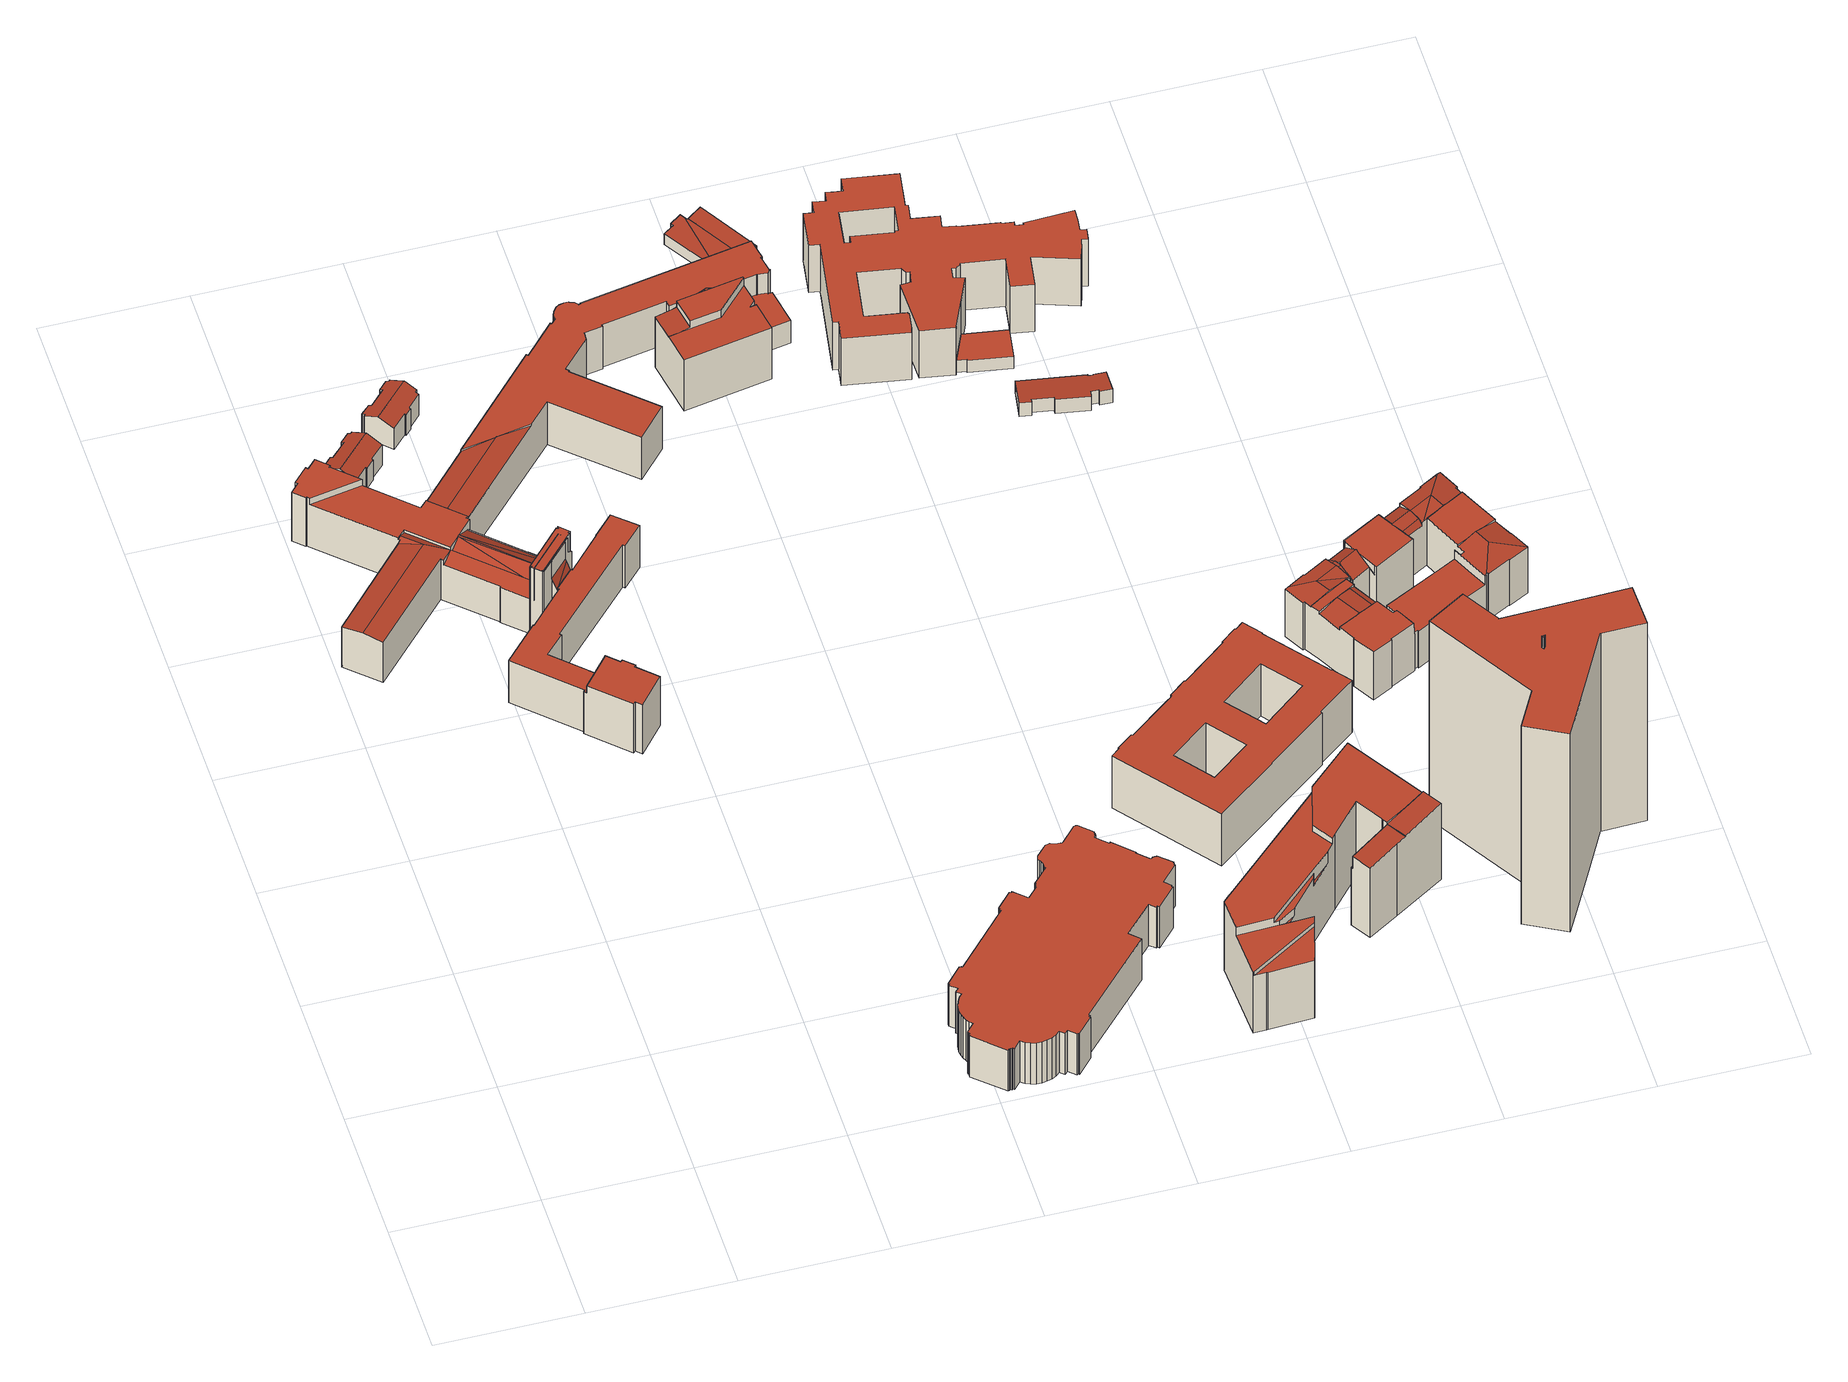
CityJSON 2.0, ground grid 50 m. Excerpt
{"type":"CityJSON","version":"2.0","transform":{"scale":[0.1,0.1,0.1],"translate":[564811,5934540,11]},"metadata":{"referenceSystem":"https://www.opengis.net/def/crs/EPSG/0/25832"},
"CityObjects":{
"building1":{"type":"Building","attributes":{"Gemeindeschluessel":"02000000","Geometrietyp2DReferenz":"3000","function":"31001_3070","roofType":"3100","measuredHeight":12.06,"storeysAboveGround":2},"geometry":[{"type":"MultiSurface","lod":"2","boundaries":[[[0,1,2,3,4,5,6,7,8,9,10,11]],[[12,13,14,15,16,17,3,2]],[[18,11,10,19]],[[19,10,9,20]],[[20,9,8,21]],[[21,8,7,22]],[[22,7,6,23]],[[23,6,5,24]],[[24,5,4,25]],[[26,1,0,27]],[[27,0,11,18]],[[28,17,16,29]],[[29,16,15,30]],[[30,15,14,31]],[[31,14,13,32]],[[32,13,12,33]],[[33,12,2,1,26]],[[25,4,3,17,28]],[[25,28,29,30,31,32,33,26,27,18,19,20,21,22,23,24]]],"semantics":{"surfaces":[{"type":"RoofSurface"},{"type":"WallSurface"},{"type":"GroundSurface"}],"values":[0,0,1,1,1,1,1,1,1,1,1,1,1,1,1,1,1,1,2]}}]},
"building2":{"type":"Building","attributes":{"Gemeindeschluessel":"02000000","Geometrietyp2DReferenz":"3000","function":"51009_1610","roofType":"1000","measuredHeight":29.21},"geometry":[{"type":"MultiSurface","lod":"2","boundaries":[[[34,35,36,37,38,39,40,41,42,43,44,45]],[[46,47,48,49,50,51,52,53,54,55,56,57]],[[46,45,44,47]],[[47,44,43,48]],[[48,43,42,49]],[[49,42,41,50]],[[50,41,40,51]],[[51,40,39,52]],[[52,39,38,53]],[[53,38,37,54]],[[54,37,36,55]],[[55,36,35,56]],[[56,35,34,57]],[[57,34,45,46]]],"semantics":{"surfaces":[{"type":"RoofSurface"},{"type":"GroundSurface"},{"type":"WallSurface"}],"values":[0,1,2,2,2,2,2,2,2,2,2,2,2,2]}}]},
"building3":{"type":"Building","attributes":{"Gemeindeschluessel":"02000000","Geometrietyp2DReferenz":"3000","function":"31001_3070","roofType":"3100","measuredHeight":12.09,"storeysAboveGround":2},"geometry":[{"type":"MultiSurface","lod":"2","boundaries":[[[58,59,60,61,62,63,64,65,66,67,68,69]],[[70,71,72,73,74,75,76,77,61,60]],[[78,69,68,79]],[[79,68,67,80]],[[80,67,66,81]],[[81,66,65,82]],[[82,65,64,83]],[[83,64,63,84]],[[84,63,62,85]],[[86,59,58,87]],[[87,58,69,78]],[[88,77,76,89]],[[89,76,75,90]],[[90,75,74,91]],[[91,74,73,92]],[[92,73,72,93]],[[93,72,71,94]],[[94,71,70,95]],[[95,70,60,59,86]],[[85,62,61,77,88]],[[85,88,89,90,91,92,93,94,95,86,87,78,79,80,81,82,83,84]]],"semantics":{"surfaces":[{"type":"RoofSurface"},{"type":"WallSurface"},{"type":"GroundSurface"}],"values":[0,0,1,1,1,1,1,1,1,1,1,1,1,1,1,1,1,1,1,1,2]}}]},
"building4":{"type":"Building","attributes":{"name":"Untersuchungshaftanstalt","Gemeindeschluessel":"02000000","Geometrietyp2DReferenz":"3000","function":"31001_3070","roofType":"1000","measuredHeight":30.97,"storeysAboveGround":6},"geometry":[{"type":"MultiSurface","lod":"2","boundaries":[[[96,97,98,99,100]],[[96,101,102,97]],[[103,104,105,106,107,108,109]],[[110,111,112]],[[113,114,111]],[[110,113,111]],[[113,115,114]],[[116,117,115]],[[113,116,115]],[[118,119,120,121,122,123]],[[124,125,126,127]],[[128,125,124]],[[129,130,131,132]],[[133,134,135,136,137]],[[138,139,140]],[[141,138,140]],[[142,143,144,145,146]],[[147,138,141]],[[147,139,138]],[[148,149,150,151,152]],[[153,154,155]],[[156,157,158]],[[159,160,161]],[[162,163,164,165]],[[166,167,168,169]],[[169,168,170,171]],[[172,173,174,175]],[[176,177,178,179]],[[180,181,182,183]],[[183,182,184,185]],[[101,112,111,186]],[[101,186,187,102]],[[108,188,109]],[[108,107,101]],[[112,101,107,106,110]],[[189,104,103,190]],[[191,121,120,192]],[[116,118,123,117]],[[165,193,194,162]],[[195,196,197,198]],[[199,200,201,202]],[[203,204,205,206]],[[207,208,209]],[[210,211,212]],[[132,213,214,129]],[[126,215,216,127]],[[217,218,219,220]],[[220,219,221,222]],[[124,223,224,128]],[[163,225,226,227]],[[227,226,228,229]],[[229,228,230,231]],[[231,230,232,233]],[[233,232,234,235]],[[236,237,238,239]],[[239,238,240,241]],[[241,240,242,243]],[[243,242,244,245]],[[245,244,246,247]],[[248,249,250,251]],[[251,250,252,253]],[[253,252,254,255]],[[255,254,256,257]],[[257,256,258,259]],[[259,258,260,261]],[[261,260,262,263]],[[264,265,266,267]],[[268,269,270,271]],[[272,273,274,275]],[[276,277,278,279]],[[279,278,280,281]],[[133,282,134]],[[141,146,145,147]],[[283,144,143,284]],[[135,142,146,136]],[[152,285,286,148]],[[151,287,285,152]],[[288,289,290,291]],[[291,290,292,293]],[[158,294,295,156]],[[154,296,297,155]],[[153,298,296,154]],[[161,299,300,159]],[[156,295,301,302,157]],[[303,304,305,306]],[[160,307,308,299,161]],[[299,308,301,295]],[[309,310,311,312]],[[187,186,111,115,313,314,315,316,317,318,319,320]],[[321,286,285,287,283,284,134,282,322]],[[213,132,131,119,118,116,113,110,106,105,323]],[[324,325,215,126,125,128,224,326,327]],[[328,329,223,124,127,216,330]],[[212,211,249,248,331,317,316,332]],[[275,274,333,334]],[[335,336,337,338]],[[339,340,306,305,307,160,159,300]],[[298,153,155,297,341,139,147,145,144,283,287,151,150,342]],[[343,321,322,344]],[[345,146,141,140,346,336,335]],[[289,288,281,280]],[[273,272,347,348]],[[247,246,204,203]],[[334,333,208,207,349,315,314,350]],[[351,352,353,354]],[[100,99,355,356,357]],[[298,342,339,300,299,295,294,341,297,296]],[[209,208,333,274,273,348,270,269,358,359,360,337,336,346,302,301,308,307,305,304,292,290,289,280,278,277,266,265,311,310,262,260,258,256,254,252,250,249,211,210]],[[197,196,361,194,193,362,205,204,246,244,242,240,238,237,326,224,223,329,201,200,363]],[[364,353,352,188,108,101,96]],[[364,96,100,357]],[[365,343,344,366,345,335,338,367,368,369,268,271,347,272,275,334,350,191,192,370,324,327,236,239,241,243,245,247,203,206,371,165,164,163,227,229,231,233,235,217,220,222,195,198,372,199,202,328,330,373,189,190,351,354,356,355,166,169,171,176,179,180,183,185,172,175,331,248,251,253,255,257,259,261,263,309,312,264,267,276,279,281,288,291,293,303,306,340]],[[374,174,173,184,182,181,178,177,170,168,167,375]],[[166,355,99,98,320,319,375,167]],[[331,175,174,374,318,317]],[[199,372,363,200]],[[371,206,205,362]],[[328,202,201,329]],[[236,327,326,237]],[[368,367,360,359]],[[302,346,140,139,341,294,158,157]],[[303,293,292,304]],[[356,354,353,364,357]],[[365,340,339,342,150,149]],[[343,365,149,148,286,321]],[[366,344,322,282,133,137]],[[134,284,143,142,135]],[[345,366,137,136,146]],[[367,338,337,360]],[[268,369,358,269]],[[369,368,359,358]],[[276,267,266,277]],[[264,312,311,265]],[[309,263,262,310]],[[347,271,270,348]],[[218,217,235,234]],[[225,163,162,194,361,376]],[[324,370,130,129,214,325]],[[377,373,330,216]],[[209,210,378]],[[195,222,221,376,361,196]],[[370,192,120,119,131,130]],[[372,198,197,363]],[[165,371,362,193]],[[115,111,114]],[[189,373,377,323,105,104]],[[191,350,314,313,122,121]],[[316,315,349,379,332]],[[351,190,103,109,188,352]],[[313,115,117,123,122]],[[187,320,98,97,102]],[[184,173,172,185]],[[178,181,180,179]],[[374,375,319,318]],[[170,177,176,171]],[[225,376,221,219,218,234,232,230,228,226]],[[377,216,215,325,214,213,323]],[[379,349,207,209,378]],[[379,378,210,212,332]]],"semantics":{"surfaces":[{"type":"RoofSurface"},{"type":"WallSurface"},{"type":"GroundSurface"}],"values":[0,0,0,0,0,0,0,0,0,0,0,0,0,0,0,0,0,0,0,0,0,0,0,0,1,1,1,1,1,1,1,1,1,1,1,1,1,1,1,1,1,1,1,1,1,1,1,1,1,1,1,1,1,1,1,1,1,1,1,1,1,1,1,1,1,1,1,1,1,1,1,1,1,1,1,1,1,1,1,1,1,1,1,1,1,1,1,1,0,0,1,1,1,1,1,1,1,1,1,1,1,1,1,1,1,1,0,0,0,0,0,2,0,1,1,1,1,1,1,1,1,1,1,1,1,1,1,1,1,1,1,1,1,1,1,1,1,1,1,1,1,1,1,1,1,1,1,1,1,1,1,1,1,1,1,0,0,0,0]}}]},
"building5":{"type":"Building","attributes":{"name":"LAEISZHALLE","Gemeindeschluessel":"02000000","Geometrietyp2DReferenz":"3000","function":"31001_3030","roofType":"1000","measuredHeight":18.98,"storeysAboveGround":2},"geometry":[{"type":"MultiSurface","lod":"2","boundaries":[[[380,381,382,383,384,385,386,387,388,389,390,391,392,393,394,395,396,397,398,399,400,401,402,403,404,405,406,407,408,409,410,411,412,413,414,415,416,417,418,419,420,421,422,423,424,425,426,427,428,429,430,431,432,433,434,435,436,437,438,439,440,441,442,443,444,445,446,447,448,449,450,451,452,453,454,455,456,457,458,459,460,461,462,463,464,465,466,467,468,469,470,471,472,473,474,475,476,477,478,479,480,481,482,483,484,485,486,487,488,489,490,491,492,493,494,495]],[[496,497,498,499,500,501,502,503,504,505,506,507,508,509,510,511,512,513,514,515,516,517,518,519,520,521,522,523,524,525,526,527,528,529,530,531,532,533,534,535,536,537,538,539,540,541,542,543,544,545,546,547,548,549,550,551,552,553,554,555,556,557,558,559,560,561,562,563,564,565,566,567,568,569,570,571,572,573,574,575,576,577,578,579,580,581,582,583,584,585,586,587,588,589,590,591,592,593,594,595,596,597,598,599,600,601,602,603,604,605,606,607,608,609,610,611]],[[611,610,381,380]],[[610,609,382,381]],[[609,608,383,382]],[[608,607,384,383]],[[607,606,385,384]],[[606,605,386,385]],[[605,604,387,386]],[[604,603,388,387]],[[603,602,389,388]],[[602,601,390,389]],[[601,600,391,390]],[[600,599,392,391]],[[599,598,393,392]],[[598,597,394,393]],[[597,596,395,394]],[[596,595,396,395]],[[595,594,397,396]],[[594,593,398,397]],[[593,592,399,398]],[[592,591,400,399]],[[591,590,401,400]],[[590,589,402,401]],[[589,588,403,402]],[[588,587,404,403]],[[587,586,405,404]],[[586,585,406,405]],[[585,584,407,406]],[[584,583,408,407]],[[583,582,409,408]],[[582,581,410,409]],[[581,580,411,410]],[[580,579,412,411]],[[579,578,413,412]],[[578,577,414,413]],[[577,576,415,414]],[[576,575,416,415]],[[575,574,417,416]],[[574,573,418,417]],[[573,572,419,418]],[[572,571,420,419]],[[571,570,421,420]],[[570,569,422,421]],[[569,568,423,422]],[[568,567,424,423]],[[567,566,425,424]],[[566,565,426,425]],[[565,564,427,426]],[[564,563,428,427]],[[563,562,429,428]],[[562,561,430,429]],[[561,560,431,430]],[[560,559,432,431]],[[559,558,433,432]],[[558,557,434,433]],[[557,556,435,434]],[[556,555,436,435]],[[555,554,437,436]],[[554,553,438,437]],[[553,552,439,438]],[[552,551,440,439]],[[551,550,441,440]],[[550,549,442,441]],[[549,548,443,442]],[[548,547,444,443]],[[547,546,445,444]],[[546,545,446,445]],[[545,544,447,446]],[[544,543,448,447]],[[543,542,449,448]],[[542,541,450,449]],[[541,540,451,450]],[[540,539,452,451]],[[539,538,453,452]],[[538,537,454,453]],[[537,536,455,454]],[[536,535,456,455]],[[535,534,457,456]],[[534,533,458,457]],[[533,532,459,458]],[[532,531,460,459]],[[531,530,461,460]],[[530,529,462,461]],[[529,528,463,462]],[[528,527,464,463]],[[527,526,465,464]],[[526,525,466,465]],[[525,524,467,466]],[[524,523,468,467]],[[523,522,469,468]],[[522,521,470,469]],[[521,520,471,470]],[[520,519,472,471]],[[519,518,473,472]],[[518,517,474,473]],[[517,516,475,474]],[[516,515,476,475]],[[515,514,477,476]],[[514,513,478,477]],[[513,512,479,478]],[[512,511,480,479]],[[511,510,481,480]],[[510,509,482,481]],[[509,508,483,482]],[[508,507,484,483]],[[507,506,485,484]],[[506,505,486,485]],[[505,504,487,486]],[[504,503,488,487]],[[503,502,489,488]],[[502,501,490,489]],[[501,500,491,490]],[[500,499,492,491]],[[499,498,493,492]],[[498,497,494,493]],[[497,496,495,494]],[[496,611,380,495]]],"semantics":{"surfaces":[{"type":"GroundSurface"},{"type":"RoofSurface"},{"type":"WallSurface"}],"values":[0,1,2,2,2,2,2,2,2,2,2,2,2,2,2,2,2,2,2,2,2,2,2,2,2,2,2,2,2,2,2,2,2,2,2,2,2,2,2,2,2,2,2,2,2,2,2,2,2,2,2,2,2,2,2,2,2,2,2,2,2,2,2,2,2,2,2,2,2,2,2,2,2,2,2,2,2,2,2,2,2,2,2,2,2,2,2,2,2,2,2,2,2,2,2,2,2,2,2,2,2,2,2,2,2,2,2,2,2,2,2,2,2,2,2,2,2,2]}}]},
"building6":{"type":"Building","attributes":{"Gemeindeschluessel":"02000000","Geometrietyp2DReferenz":"3000","function":"31001_3070","roofType":"1000","measuredHeight":6.49,"storeysAboveGround":1},"geometry":[{"type":"MultiSurface","lod":"2","boundaries":[[[612,613,614,615,616,617,618]],[[619,620,621,622]],[[623,624,625,626]],[[627,614,613,628]],[[629,621,620,630]],[[615,619,622,616]],[[631,632,633,634]],[[627,628,623,626,631,634,635,629,630]],[[618,617,635,634,633]],[[627,630,620,619,615,614]],[[629,635,617,616,622,621]],[[623,628,613,612,624]],[[632,631,626,625]],[[632,625,624,612,618,633]]],"semantics":{"surfaces":[{"type":"RoofSurface"},{"type":"WallSurface"},{"type":"GroundSurface"}],"values":[0,0,1,1,1,1,1,2,1,1,1,1,1,0]}}]},
"building7":{"type":"Building","attributes":{"Gemeindeschluessel":"02000000","Geometrietyp2DReferenz":"3000","function":"31001_2070","roofType":"1000","measuredHeight":35.33,"storeysAboveGround":9},"geometry":[{"type":"MultiSurface","lod":"2","boundaries":[[[636,637,638,639,640,641,642]],[[643,644,645,646,647]],[[648,649,650,651,652]],[[653,654,655,656,657]],[[658,659,660,661,662,663]],[[664,665,666]],[[667,668,669,670,671]],[[672,673,674,675]],[[675,674,676,677]],[[677,676,678,679]],[[659,680,681,660]],[[641,682,683,642]],[[684,640,639,685]],[[685,639,638,686]],[[686,638,637,687]],[[687,637,636,688]],[[665,646,645,666]],[[658,644,643,680,659]],[[689,690,691,692]],[[693,694,690,689]],[[667,652,651,668]],[[695,649,648,696]],[[656,697,657]],[[656,655,698]],[[699,663,662,700]],[[700,662,661,701]],[[702,671,670,703]],[[704,683,682,705,681,680,706]],[[707,704,706,708,673,672]],[[692,691,709,710,679,678]],[[698,655,654,711,710,709]],[[712,713,694,693,714,664,666,645,644,658,663,699]],[[695,696,702,703,715,716,712,699,700,701,717,684,685,686,687,688,707,672,675,677,679,710,711]],[[714,693,689,692,678,676,674,673,708,718]],[[719,720,721,697,656,698,709,691,690,694,713]],[[715,703,670,669,721,720]],[[668,651,650,653,657,697,721,669]],[[702,696,648,652,667,671]],[[695,711,654,653,650,649]],[[720,719,716,715]],[[719,713,712,716]],[[707,688,636,642,683,704]],[[684,717,705,682,641,640]],[[717,701,661,660,681,705]],[[706,680,643,647,718,708]],[[714,718,647,646,665,664]]],"semantics":{"surfaces":[{"type":"RoofSurface"},{"type":"WallSurface"},{"type":"GroundSurface"}],"values":[0,0,0,0,0,0,0,1,1,1,1,1,1,1,1,1,1,1,1,1,1,1,1,1,1,1,1,0,1,1,1,1,2,0,0,1,1,1,1,1,1,1,1,1,1,1]}}]},
"building8":{"type":"Building","attributes":{"Gemeindeschluessel":"02000000","Geometrietyp2DReferenz":"3000","function":"31001_3010","roofType":"1000","measuredHeight":24.18,"storeysAboveGround":3},"geometry":[{"type":"MultiSurface","lod":"2","boundaries":[[[722,723,724,725,726,727,728,729,730,731,732,733,734,735,736,737,738,739,740,741,742,743,744],[745,746,747,748],[749,750,751,752]],[[753,754,755,756,757,758,759,760,761,762,763,764,765,766,767,768,769,770,771,772,773,774,775],[776,777,778,779],[780,781,782,783]],[[775,774,723,722]],[[774,773,724,723]],[[773,772,725,724]],[[772,771,726,725]],[[771,770,727,726]],[[770,769,728,727]],[[769,768,729,728]],[[768,767,730,729]],[[767,766,731,730]],[[766,765,732,731]],[[765,764,733,732]],[[764,763,734,733]],[[763,762,735,734]],[[762,761,736,735]],[[761,760,737,736]],[[760,759,738,737]],[[759,758,739,738]],[[758,757,740,739]],[[757,756,741,740]],[[756,755,742,741]],[[755,754,743,742]],[[754,753,744,743]],[[753,775,722,744]],[[779,778,746,745]],[[778,777,747,746]],[[777,776,748,747]],[[776,779,745,748]],[[783,782,750,749]],[[782,781,751,750]],[[781,780,752,751]],[[780,783,749,752]]],"semantics":{"surfaces":[{"type":"GroundSurface"},{"type":"RoofSurface"},{"type":"WallSurface"}],"values":[0,1,2,2,2,2,2,2,2,2,2,2,2,2,2,2,2,2,2,2,2,2,2,2,2,2,2,2,2,2,2,2,2]}}]},
"building9":{"type":"Building","attributes":{"Gemeindeschluessel":"02000000","Geometrietyp2DReferenz":"3000","function":"31001_3020","roofType":"1000","measuredHeight":5.63,"storeysAboveGround":1},"geometry":[{"type":"MultiSurface","lod":"2","boundaries":[[[784,785,786,787]],[[787,786,788,789]],[[789,788,790,791]],[[791,790,792,793]],[[793,792,794,795]],[[785,784,795,794]],[[795,784,787,789,791,793]],[[785,794,792,790,788,786]]],"semantics":{"surfaces":[{"type":"WallSurface"},{"type":"GroundSurface"},{"type":"RoofSurface"}],"values":[0,0,0,0,0,0,1,2]}}]},
"building10":{"type":"Building","attributes":{"name":"Fakultät für Mathematik, Informatik und Naturwissenschaften","Gemeindeschluessel":"02000000","Geometrietyp2DReferenz":"3000","function":"31001_3020","roofType":"1000","measuredHeight":21.93,"storeysAboveGround":4},"geometry":[{"type":"MultiSurface","lod":"2","boundaries":[[[796,797,798,799,800,801,802,803,804,805,806,807,808,809,810,811,812,813,814,815,816,817,818,819,820,821,822,823,824,825,826,827,828,829,830,831,832,833,834,835,836,837,838,839,840,841,842,843,844,845,846,847,848,849,850,851,852,853,854,855,856],[857,858,859,860,861,862,863,864]],[[865,866,867,868,869,870,871,872,873,874,875,876,877,878,879,880,881,882,883,884,885,886,887,888,889,890,891,892,893,894,895,896,897,898,899,900,901,902,903,904,905,906,907,908,909,910,911,912,913,914,915,916,917,918,919,920,921,922,923,924,925],[926,927,928,929,930,931,932,933]],[[925,924,797,796]],[[924,923,798,797]],[[923,922,799,798]],[[922,921,800,799]],[[921,920,801,800]],[[920,919,802,801]],[[919,918,803,802]],[[918,917,804,803]],[[917,916,805,804]],[[916,915,806,805]],[[915,914,807,806]],[[914,913,808,807]],[[913,912,809,808]],[[912,911,810,809]],[[911,910,811,810]],[[910,909,812,811]],[[909,908,813,812]],[[908,907,814,813]],[[907,906,815,814]],[[906,905,816,815]],[[905,904,817,816]],[[904,903,818,817]],[[903,902,819,818]],[[902,901,820,819]],[[901,900,821,820]],[[900,899,822,821]],[[899,898,823,822]],[[898,897,824,823]],[[897,896,825,824]],[[896,895,826,825]],[[895,894,827,826]],[[894,893,828,827]],[[893,892,829,828]],[[892,891,830,829]],[[891,890,831,830]],[[890,889,832,831]],[[889,888,833,832]],[[888,887,834,833]],[[887,886,835,834]],[[886,885,836,835]],[[885,884,837,836]],[[884,883,838,837]],[[883,882,839,838]],[[882,881,840,839]],[[881,880,841,840]],[[880,879,842,841]],[[879,878,843,842]],[[878,877,844,843]],[[877,876,845,844]],[[876,875,846,845]],[[875,874,847,846]],[[874,873,848,847]],[[873,872,849,848]],[[872,871,850,849]],[[871,870,851,850]],[[870,869,852,851]],[[869,868,853,852]],[[868,867,854,853]],[[867,866,855,854]],[[866,865,856,855]],[[865,925,796,856]],[[933,932,858,857]],[[932,931,859,858]],[[931,930,860,859]],[[930,929,861,860]],[[929,928,862,861]],[[928,927,863,862]],[[927,926,864,863]],[[926,933,857,864]]],"semantics":{"surfaces":[{"type":"GroundSurface"},{"type":"RoofSurface"},{"type":"WallSurface"}],"values":[0,1,2,2,2,2,2,2,2,2,2,2,2,2,2,2,2,2,2,2,2,2,2,2,2,2,2,2,2,2,2,2,2,2,2,2,2,2,2,2,2,2,2,2,2,2,2,2,2,2,2,2,2,2,2,2,2,2,2,2,2,2,2,2,2,2,2,2,2,2,2]}}]},
"building11":{"type":"Building","attributes":{"Gemeindeschluessel":"02000000","Geometrietyp2DReferenz":"3000","function":"31001_3060","roofType":"1000","measuredHeight":6.31,"storeysAboveGround":2},"geometry":[{"type":"MultiSurface","lod":"2","boundaries":[[[934,935,936,937]],[[937,936,938,939]],[[939,938,940,941]],[[941,940,942,943]],[[943,942,944,945]],[[946,947,948,949]],[[949,948,950,951]],[[952,953,954,955]],[[956,957,958,959]],[[960,961,962,963]],[[954,953,962,961,950,948,947,964,944,942,940,938,936,935,958,957]],[[965,946,949,951,960,963,952,955,956,959,934,937,939,941,943,945]],[[956,955,954,957]],[[952,963,962,953]],[[960,951,950,961]],[[946,965,964,947]],[[965,945,944,964]],[[934,959,958,935]]],"semantics":{"surfaces":[{"type":"WallSurface"},{"type":"RoofSurface"},{"type":"GroundSurface"}],"values":[0,0,0,0,0,0,0,0,0,0,1,2,0,0,0,0,0,0]}}]},
"building12":{"type":"Building","attributes":{"Gemeindeschluessel":"02000000","Geometrietyp2DReferenz":"3000","function":"31001_2010","roofType":"1000","measuredHeight":97.2,"storeysAboveGround":26},"geometry":[{"type":"MultiSurface","lod":"2","boundaries":[[[966,967,968]],[[969,970,971,972]],[[973,974,975,976]],[[977,968,967,978]],[[978,967,966,979]],[[979,966,968,977]],[[980,981,982,983]],[[984,985,986,987,988,989,970,969]],[[973,990,991,992,993,994,995,996,997,974]],[[998,999,1000,1001,981,980,1002,1003,1004,1005]],[[993,992,991,990,973,976,1006,986,985,984,969,972,1007,1005,1004,1003,1002,980,983]],[[989,988,987,1008,975,974,997,996,995,994,982,981,1001,1000,999,998,1009,971,970],[978,979,977]],[[993,983,982,994]],[[975,1008,987,986,1006,976]],[[1009,998,1005,1007,972,971]]],"semantics":{"surfaces":[{"type":"RoofSurface"},{"type":"WallSurface"},{"type":"GroundSurface"}],"values":[0,1,1,1,1,1,1,1,1,1,2,0,1,1,1]}}]},
"building13":{"type":"Building","attributes":{"Gemeindeschluessel":"02000000","Geometrietyp2DReferenz":"3000","function":"31001_3010","roofType":"1000","measuredHeight":22.95,"storeysAboveGround":5},"geometry":[{"type":"MultiSurface","lod":"2","boundaries":[[[1010,1011,1012,1013,1014,1015,1016,1017]],[[1015,1018,1019,1020,1021,1022,1016]],[[1023,1024,1025,1026,1027,1028,1029,1030,1031,1032,1013,1033]],[[1034,1035,1036,1037,1024,1038]],[[1039,1040,1018,1015]],[[1014,1031,1039,1015]],[[1041,1042,1043,1044,1045,1046,1047,1048,1049,1050,1051,1052,1053,1035,1054]],[[1036,1052,1055,1056,1026,1037]],[[1057,1058,1059,1060]],[[1061,1062,1063,1064,1065,1066,1067,1068,1069]],[[1070,1071,1072,1073,1062,1058,1057]],[[1074,1075,1076,1072,1071]],[[1055,1077,1078,1056]],[[1079,1080,1081]],[[1082,1083,1084,1085,1086,1087,1088]],[[1089,1090,1091,1092,1093,1084,1083]],[[1094,1095,1096,1091,1090]],[[1097,1098,1099,1100,1101,1102,1103]],[[1092,1104,1096,1105,1106,1099,1098]],[[1107,1108,1109,1110,1099,1106]],[[1110,1111,1112,1113,1114,1115,1100,1099]],[[1116,1117,1118,1119,1120,1121,1122,1123,1124,1125,1126,1127]],[[1128,1129,1130,1131,1132,1133,1120,1119]],[[1120,1133,1134,1135,1136,1137,1121]],[[1138,1139,1140]],[[1141,1011,1010,1142]],[[1142,1010,1017,1143]],[[1144,1022,1021,1145]],[[1012,1033,1013]],[[1031,1030,1039]],[[1024,1023,1038]],[[1034,1054,1035]],[[1081,1047,1046,1079]],[[1146,1045,1044,1147]],[[1147,1044,1043,1148]],[[1148,1043,1042,1149]],[[1149,1042,1041,1150]],[[1151,1068,1067,1152]],[[1076,1075,1153]],[[1139,1153,1075,1074,1140]],[[1138,1154,1153,1139]],[[1155,1156,1157,1158]],[[1158,1157,1159,1088,1160]],[[1088,1159,1082]],[[1065,1161,1066]],[[1162,1163,1156,1155]],[[1164,1165,1166,1167]],[[1167,1166,1168,1169]],[[1169,1168,1170,1171]],[[1172,1173,1174,1175]],[[1175,1174,1176,1177]],[[1160,1088,1087,1178]],[[1178,1087,1086,1179]],[[1180,1102,1101,1181]],[[1095,1105,1096]],[[1108,1182,1109]],[[1111,1183,1112]],[[1136,1184,1137]],[[1122,1185,1123]],[[1186,1115,1114,1187]],[[1187,1114,1113,1188]],[[1189,1126,1125,1190]],[[1190,1125,1124,1191]],[[1192,1118,1117,1193]],[[1194,1116,1127,1195]],[[1196,1132,1131,1197]],[[1197,1131,1130,1198]],[[1198,1130,1129,1199]],[[1199,1129,1128,1200]],[[1201,1135,1134,1202]],[[1203,1204,1205,1206]],[[1207,1208,1209,1150,1041,1054,1034,1038,1023,1033,1012,1011,1141]],[[1210,1211,1212,1213,1107,1106,1105,1095,1094,1214]],[[1164,1215,1216,1217,1193,1117,1116,1194,1218,1219,1165]],[[1220,1221,1222,1191,1124,1123,1185,1223,1182,1108,1107,1213]],[[1019,1018,1040,1039,1030,1140,1074,1071,1070,1057,1060,1020]],[[1197,1198,1199,1200,1224,1192,1193,1217,1216,1215,1164,1167,1169,1171,1225,1226,1146,1147,1148,1149,1150,1209,1208,1207,1141,1142,1143,1227,1144,1145,1228,1229,1151,1152,1230,1162,1155,1158,1160,1178,1179,1231,1180,1181,1232,1186,1187,1188,1233,1234,1235,1201,1202,1236,1196],[1222,1221,1220,1213,1212,1211,1210,1237,1203,1206,1238,1239,1240,1241,1242,1243,1244,1245,1246,1172,1175,1177,1247,1248,1249,1250,1189,1190,1191]],[[1251,1076,1153,1154,1252,1253,1254,1255,1064,1063]],[[1176,1174,1173,1256,1257,1258,1170,1168,1166,1165,1219,1218,1194,1195,1259,1260,1261]],[[1021,1020,1060,1059,1069,1068,1151,1229,1228,1145]],[[1242,1241,1240,1239,1252,1154,1138,1140,1030,1029]],[[1028,1078,1077,1050,1049,1245,1244,1243,1242,1029]],[[1049,1048,1256,1173,1172,1246,1245]],[[1146,1226,1225,1171,1170,1258,1080,1079,1046,1045]],[[1073,1072,1076,1251,1063,1062]],[[1261,1260,1259,1195,1127,1126,1189,1250,1249,1248,1247]],[[1084,1093,1092,1098,1097,1103,1085]],[[1112,1183,1262,1184,1136,1135,1201,1235,1234,1233,1188,1113]],[[1238,1206,1205,1263,1253,1252,1239]],[[1133,1132,1196,1236,1202,1134]],[[1192,1224,1200,1128,1119,1118]],[[1121,1137,1264,1122]],[[1265,1111,1110,1109]],[[1101,1100,1115,1186,1232,1181]],[[1091,1096,1104,1092]],[[1083,1089,1083,1082]],[[1086,1085,1103,1102,1180,1231,1179]],[[1177,1176,1261,1247]],[[1263,1266,1255,1254,1253]],[[1267,1204,1203,1237,1210,1214]],[[1268,1214,1094,1090,1089]],[[1255,1269,1065,1064]],[[1067,1066,1161,1163,1162,1230,1152]],[[1062,1061,1069,1059,1058]],[[1047,1081,1080,1258,1257,1256,1048]],[[1051,1050,1077,1055,1052]],[[1053,1052,1036,1035]],[[1037,1026,1025,1024]],[[1056,1078,1028,1027,1026]],[[1032,1031,1014,1013]],[[1017,1016,1022,1144,1227,1143]],[[1223,1185,1122,1264,1137,1184,1262,1183,1111,1265,1109,1182]],[[1163,1161,1065,1269,1255,1266,1263,1205,1204,1267,1214,1268,1089,1083,1082,1159,1157,1156]]],"semantics":{"surfaces":[{"type":"RoofSurface"},{"type":"WallSurface"},{"type":"GroundSurface"}],"values":[0,0,0,0,0,0,0,0,0,0,0,0,0,0,0,0,0,0,0,0,0,0,0,0,0,1,1,1,1,1,1,1,1,1,1,1,1,1,1,1,1,1,1,1,1,1,1,1,1,1,1,1,1,1,1,1,1,1,1,1,1,1,1,1,1,1,1,1,1,1,1,1,1,1,1,1,2,0,0,1,1,1,1,1,1,1,1,1,1,1,1,1,1,1,1,1,1,1,1,1,1,1,1,1,1,1,1,1,1,1,1,0,0]}}]}
},
"vertices":[
[171,3042,170],[165,3037,170],[203,3000,193],[324,3125,193],[287,3161,170],[282,3156,170],[275,3163,165],[245,3133,165],[252,3126,170],[200,3073,170],[193,3079,166],[164,3049,166],[244,2960,167],[289,3007,167],[293,3004,165],[320,3033,165],[317,3036,167],[365,3085,167],[164,3049,72],[193,3079,72],[200,3073,72],[252,3126,72],[245,3133,72],[275,3163,72],[282,3156,72],[287,3161,72],[165,3037,72],[171,3042,72],[365,3085,72],[317,3036,72],[320,3033,72],[293,3004,72],[289,3007,72],[244,2960,72],
[646,2244,377],[646,2252,377],[652,2247,377],[774,2379,377],[769,2383,377],[778,2384,377],[745,2416,377],[745,2404,377],[739,2410,377],[617,2278,377],[622,2274,377],[614,2273,377],[614,2273,85],[622,2274,85],[617,2278,85],[739,2410,85],[745,2404,85],[745,2416,85],[778,2384,85],[769,2383,85],[774,2379,85],[652,2247,85],[646,2252,85],[646,2244,85],
[348,3222,170],[343,3216,170],[379,3181,192],[500,3305,192],[463,3341,170],[459,3337,170],[451,3344,165],[422,3314,165],[430,3306,170],[378,3252,170],[370,3260,165],[340,3230,165],[420,3141,167],[469,3191,167],[472,3188,165],[493,3209,165],[489,3212,167],[534,3259,167],[525,3267,173],[532,3274,173],[340,3230,71],[370,3260,71],[378,3252,71],[430,3306,71],[422,3314,71],[451,3344,71],[459,3337,71],[463,3341,71],[343,3216,71],[348,3222,71],[532,3274,71],[525,3267,71],[534,3259,71],[489,3212,71],[493,3209,71],[472,3188,71],[469,3191,71],[420,3141,71],
[348,2557,264],[288,2613,264],[279,2604,259],[284,2600,259],[276,2592,254],[426,2520,253],[306,2632,253],[540,2347,231],[538,2345,230],[625,2263,230],[660,2300,255],[426,2520,255],[424,2518,253],[393,2484,231],[660,2300,234],[462,2559,265],[426,2520,234],[699,2342,267],[465,2562,267],[467,2565,265],[738,2384,234],[504,2605,234],[738,2384,238],[758,2404,206],[670,2486,206],[665,2480,215],[517,2619,216],[504,2605,238],[700,2263,255],[752,2342,291],[749,2344,299],[686,2277,299],[764,2330,255],[763,2360,309],[782,2381,287],[758,2404,287],[738,2384,309],[1321,3160,301],[1355,3167,304],[1395,3174,309],[1378,3268,309],[1304,3255,301],[1487,3314,318],[1597,3360,240],[1369,3319,240],[1378,3268,240],[1395,3174,339],[1501,3193,339],[1607,3305,339],[1606,3309,339],[1378,3268,339],[1606,3309,240],[1623,3215,281],[1622,3216,281],[1623,3216,281],[1620,3231,281],[1602,3211,281],[1607,3305,67],[1611,3310,67],[1606,3309,67],[1669,3372,67],[1671,3373,67],[1665,3372,67],[1719,3368,137],[1716,3380,137],[1706,3369,137],[724,1878,67],[759,1919,67],[736,1940,67],[699,1901,67],[44,2826,67],[44,2826,293],[41,2823,293],[41,2823,67],[4,2858,293],[4,2858,67],[152,2935,67],[152,2935,293],[147,2930,293],[147,2930,67],[33,2889,67],[33,2889,293],[26,2896,293],[26,2896,67],[75,2948,67],[75,2948,293],[82,2941,293],[82,2941,67],[112,2973,293],[112,2973,67],[426,2520,265],[306,2632,265],[393,2484,253],[538,2345,67],[540,2347,67],[665,2480,67],[670,2486,67],[699,1901,262],[724,1878,262],[659,1819,67],[659,1819,262],[665,1825,262],[665,1825,67],[585,2134,67],[585,2134,262],[587,2132,262],[587,2132,67],[654,2075,67],[654,2075,262],[660,2070,262],[660,2070,67],[816,2956,257],[816,2956,264],[699,2935,264],[692,2933,264],[572,2912,264],[572,2912,257],[738,2384,377],[763,2360,377],[749,2344,377],[686,2277,377],[814,1684,67],[814,1684,294],[794,1703,294],[794,1703,67],[788,1696,294],[788,1696,67],[700,2263,262],[764,2330,262],[759,1919,294],[798,1881,294],[798,1881,67],[805,1887,294],[805,1887,67],[839,1855,294],[839,1855,67],[834,1849,294],[834,1849,67],[900,1786,294],[900,1786,67],[880,2446,67],[880,2446,262],[879,2447,262],[879,2447,67],[947,2519,262],[947,2519,67],[1023,2450,262],[1023,2450,67],[955,2378,262],[955,2378,67],[948,2384,262],[948,2384,67],[881,3245,67],[881,3245,264],[886,3240,264],[886,3240,67],[990,3352,264],[990,3352,67],[994,3349,264],[994,3349,67],[1009,3365,264],[1009,3365,67],[1008,3382,264],[1008,3382,67],[1014,3397,264],[1014,3397,67],[1024,3411,264],[1024,3411,67],[1070,3423,67],[1070,3423,264],[1086,3416,264],[1086,3416,67],[983,3151,67],[983,3151,264],[991,3143,264],[991,3143,67],[1230,2914,67],[1230,2914,264],[1131,2807,264],[1131,2807,67],[1098,3404,67],[1098,3404,264],[1105,3406,264],[1105,3406,67],[1104,3408,264],[1104,3408,67],[1321,3160,304],[1607,3305,304],[1501,3193,304],[1602,3211,304],[1623,3215,304],[1620,3231,304],[1692,3515,67],[1692,3515,264],[1706,3440,264],[1706,3440,67],[1701,3439,264],[1701,3439,67],[1665,3372,171],[1669,3372,171],[1611,3310,171],[1606,3309,171],[1607,3305,171],[1706,3369,171],[1719,3368,171],[1669,3372,264],[1671,3373,264],[1712,3380,67],[1712,3380,264],[1716,3381,264],[1716,3381,67],[1716,3380,264],[1706,3369,264],[1038,3420,67],[1038,3420,264],[1054,3424,264],[1054,3424,67],[517,2619,265],[508,2627,265],[515,2633,265],[407,2734,265],[383,2708,265],[232,2850,265],[52,2818,265],[279,2604,265],[1642,3105,304],[1341,3051,304],[625,2263,377],[748,2345,67],[748,2345,377],[768,2326,262],[768,2326,67],[705,2259,67],[705,2259,262],[686,2277,67],[383,2708,67],[407,2734,257],[888,3032,264],[888,3032,67],[1365,3340,67],[1365,3340,264],[1142,3300,264],[1142,3300,67],[1742,3237,171],[1742,3237,67],[1597,3360,171],[1623,3216,171],[1642,3105,67],[1341,3051,67],[1378,3268,67],[1369,3319,264],[988,3139,67],[988,3139,264],[515,2633,258],[508,2627,67],[386,2491,67],[386,2491,255],[115,2200,255],[115,2200,67],[284,2600,67],[8,2300,67],[8,2300,254],[1078,3254,264],[1080,3282,264],[1144,3294,264],[667,1811,262],[594,2001,262],[470,2011,262],[63,2248,264],[1622,3216,67],[1304,3255,67],[1144,3294,67],[1080,3282,67],[1078,3254,67],[782,2381,67],[594,2001,67],[470,2011,67],[651,2240,67],[232,2850,293],[52,2818,293],[667,1811,294],[651,2240,377],[695,2934,265],[463,2682,265],
[2033,798,54],[2073,760,54],[2076,764,54],[2142,700,54],[2140,697,54],[2179,660,54],[2186,667,54],[2188,665,54],[2193,668,54],[2198,665,54],[2200,667,54],[2243,628,54],[2241,626,54],[2243,622,54],[2242,617,54],[2245,614,54],[2190,555,54],[2211,535,54],[2208,531,54],[2213,526,54],[2148,456,54],[2142,462,54],[2139,458,54],[2118,477,54],[2022,375,54],[2057,342,54],[1809,77,54],[1812,73,54],[1808,69,54],[1812,65,54],[1759,8,54],[1755,11,54],[1751,8,54],[1726,31,54],[1716,20,54],[1700,34,54],[1686,23,54],[1671,14,54],[1654,9,54],[1636,6,54],[1618,7,54],[1601,12,54],[1585,19,54],[1570,29,54],[1546,2,54],[1541,7,54],[1538,3,54],[1533,7,54],[1530,3,54],[1528,6,54],[1524,2,54],[1424,93,54],[1427,96,54],[1424,99,54],[1427,103,54],[1423,106,54],[1426,109,54],[1423,112,54],[1449,141,54],[1440,151,54],[1433,163,54],[1427,176,54],[1424,189,54],[1422,203,54],[1423,217,54],[1425,230,54],[1430,243,54],[1438,259,54],[1449,272,54],[1434,286,54],[1445,297,54],[1421,319,54],[1425,324,54],[1422,327,54],[1473,384,54],[1477,381,54],[1480,384,54],[1484,381,54],[1666,579,54],[1662,583,54],[1666,587,54],[1662,591,54],[1712,646,54],[1717,642,54],[1721,647,54],[1765,607,54],[1799,644,54],[1797,646,54],[1799,649,54],[1800,654,54],[1802,659,54],[1800,661,54],[1850,715,54],[1848,717,54],[1849,724,54],[1849,731,54],[1848,738,54],[1845,745,54],[1842,751,54],[1837,757,54],[1841,771,54],[1875,808,54],[1892,812,54],[1908,805,54],[1925,805,54],[1929,801,54],[1984,861,54],[1986,859,54],[1990,862,54],[1994,859,54],[1996,861,54],[2039,821,54],[2037,818,54],[2040,814,54],[2037,810,54],[2041,807,54],[2041,807,244],[2037,810,244],[2040,814,244],[2037,818,244],[2039,821,244],[1996,861,244],[1994,859,244],[1990,862,244],[1986,859,244],[1984,861,244],[1929,801,244],[1925,805,244],[1908,805,244],[1892,812,244],[1875,808,244],[1841,771,244],[1837,757,244],[1842,751,244],[1845,745,244],[1848,738,244],[1849,731,244],[1849,724,244],[1848,717,244],[1850,715,244],[1800,661,244],[1802,659,244],[1800,654,244],[1799,649,244],[1797,646,244],[1799,644,244],[1765,607,244],[1721,647,244],[1717,642,244],[1712,646,244],[1662,591,244],[1666,587,244],[1662,583,244],[1666,579,244],[1484,381,244],[1480,384,244],[1477,381,244],[1473,384,244],[1422,327,244],[1425,324,244],[1421,319,244],[1445,297,244],[1434,286,244],[1449,272,244],[1438,259,244],[1430,243,244],[1425,230,244],[1423,217,244],[1422,203,244],[1424,189,244],[1427,176,244],[1433,163,244],[1440,151,244],[1449,141,244],[1423,112,244],[1426,109,244],[1423,106,244],[1427,103,244],[1424,99,244],[1427,96,244],[1424,93,244],[1524,2,244],[1528,6,244],[1530,3,244],[1533,7,244],[1538,3,244],[1541,7,244],[1546,2,244],[1570,29,244],[1585,19,244],[1601,12,244],[1618,7,244],[1636,6,244],[1654,9,244],[1671,14,244],[1686,23,244],[1700,34,244],[1716,20,244],[1726,31,244],[1751,8,244],[1755,11,244],[1759,8,244],[1812,65,244],[1808,69,244],[1812,73,244],[1809,77,244],[2057,342,244],[2022,375,244],[2118,477,244],[2139,458,244],[2142,462,244],[2148,456,244],[2213,526,244],[2208,531,244],[2211,535,244],[2190,555,244],[2245,614,244],[2242,617,244],[2243,622,244],[2241,626,244],[2243,628,244],[2200,667,244],[2198,665,244],[2193,668,244],[2188,665,244],[2186,667,244],[2179,660,244],[2140,697,244],[2142,700,244],[2076,764,244],[2073,760,244],[2033,798,244],
[1592,3551,126],[1593,3550,126],[1682,3566,134],[1685,3568,135],[1561,3773,135],[1558,3771,134],[1551,3783,134],[1685,3568,136],[1733,3598,141],[1609,3805,141],[1561,3773,136],[1472,3741,76],[1472,3741,126],[1509,3764,130],[1509,3764,76],[1682,3566,76],[1593,3550,76],[1609,3805,76],[1733,3598,76],[1503,3773,76],[1503,3773,130],[1541,3798,134],[1541,3798,76],[1558,3771,76],
[2379,40,308],[2383,40,308],[2537,47,308],[2539,53,308],[2541,58,308],[2576,187,308],[2338,38,308],[2469,210,342],[2530,248,342],[2622,354,342],[2628,374,342],[2452,209,342],[2799,328,363],[2904,393,375],[2939,415,378],[2898,479,378],[2759,391,363],[2939,415,380],[3081,504,395],[3041,568,395],[2972,525,388],[2898,479,380],[2530,248,308],[2469,210,308],[2583,215,308],[2585,222,308],[2571,222,308],[2508,223,308],[2692,435,308],[2628,374,308],[2622,354,308],[2759,391,308],[2898,479,308],[2887,497,308],[2855,472,308],[2756,396,308],[2321,321,42],[2321,321,361],[2343,342,361],[2343,342,42],[2358,356,361],[2358,356,42],[2540,528,361],[2540,528,42],[2469,210,324],[2583,215,324],[2576,187,324],[2338,38,324],[2541,58,42],[2539,53,42],[2537,47,42],[2383,40,42],[2379,40,42],[2670,531,361],[2670,531,388],[2714,691,388],[2714,691,361],[2715,461,361],[2715,461,388],[2904,393,42],[2799,328,42],[2898,479,388],[3041,568,388],[2508,223,42],[2571,222,42],[2585,222,42],[2756,396,42],[2855,472,42],[2334,38,324],[2582,211,324],[2326,203,324],[2334,38,42],[2326,203,361],[2871,839,388],[2871,839,42],[3081,504,42],[2725,473,42],[2725,473,388],[2692,435,361],[2888,497,42],[2828,592,42],[2582,211,42],[2452,209,361],[2828,592,388],[2888,497,388],[2887,497,388],
[2422,1285,34],[2479,1331,34],[2482,1328,34],[2642,1455,34],[2639,1458,34],[2693,1501,34],[2695,1498,34],[2723,1520,34],[2771,1461,34],[2768,1459,34],[2936,1247,34],[2938,1249,34],[2986,1189,34],[2855,1086,34],[2858,1082,34],[2437,756,34],[2174,1088,34],[2204,1111,34],[2202,1114,34],[2257,1157,34],[2260,1153,34],[2397,1259,34],[2425,1281,34],[2676,1085,34],[2831,1209,34],[2730,1335,34],[2575,1211,34],[2458,911,34],[2593,1016,34],[2495,1142,34],[2360,1036,34],[2425,1281,276],[2397,1259,276],[2260,1153,276],[2257,1157,276],[2202,1114,276],[2204,1111,276],[2174,1088,276],[2437,756,276],[2858,1082,276],[2855,1086,276],[2986,1189,276],[2938,1249,276],[2936,1247,276],[2768,1459,276],[2771,1461,276],[2723,1520,276],[2695,1498,276],[2693,1501,276],[2639,1458,276],[2642,1455,276],[2482,1328,276],[2479,1331,276],[2422,1285,276],[2575,1211,276],[2730,1335,276],[2831,1209,276],[2676,1085,276],[2360,1036,276],[2495,1142,276],[2593,1016,276],[2458,911,276],
[2258,3101,40],[2258,3101,96],[2409,3077,96],[2409,3077,40],[2391,2964,96],[2391,2964,40],[2246,2988,96],[2246,2988,40],[2247,2992,96],[2247,2992,40],[2213,2997,96],[2213,2997,40],
[1845,3120,34],[1899,3450,34],[1862,3456,34],[1884,3591,34],[1918,3586,34],[1925,3631,34],[1970,3623,34],[1975,3658,34],[2030,3649,34],[2039,3701,34],[2222,3671,34],[2200,3536,34],[2210,3534,34],[2201,3478,34],[2294,3463,34],[2286,3417,34],[2330,3409,34],[2330,3406,34],[2468,3384,34],[2468,3381,34],[2509,3374,34],[2507,3361,34],[2535,3356,34],[2536,3364,34],[2706,3370,34],[2704,3327,34],[2699,3286,34],[2720,3282,34],[2713,3242,34],[2692,3246,34],[2682,3206,34],[2669,3166,34],[2517,3219,34],[2499,3102,34],[2423,3114,34],[2441,3230,34],[2297,3253,34],[2297,3248,34],[2281,3238,34],[2266,3240,34],[2260,3202,34],[2296,3188,34],[2258,3101,34],[2213,2997,34],[2211,2993,34],[2096,3012,34],[2093,3216,34],[2130,3219,34],[2137,3260,34],[2126,3262,34],[2115,3282,34],[1974,3305,34],[1944,3119,34],[2082,3096,34],[2081,3091,34],[2086,3091,34],[2076,3027,34],[2074,3027,34],[2071,3012,34],[1852,3048,34],[1863,3117,34],[1993,3433,34],[1997,3458,34],[2138,3436,34],[2139,3441,34],[2150,3440,34],[2165,3539,34],[1992,3566,34],[1972,3436,34],[1863,3117,253],[1852,3048,253],[2071,3012,253],[2074,3027,253],[2076,3027,253],[2086,3091,253],[2081,3091,253],[2082,3096,253],[1944,3119,253],[1974,3305,253],[2115,3282,253],[2126,3262,253],[2137,3260,253],[2130,3219,253],[2093,3216,253],[2096,3012,253],[2211,2993,253],[2213,2997,253],[2258,3101,253],[2296,3188,253],[2260,3202,253],[2266,3240,253],[2281,3238,253],[2297,3248,253],[2297,3253,253],[2441,3230,253],[2423,3114,253],[2499,3102,253],[2517,3219,253],[2669,3166,253],[2682,3206,253],[2692,3246,253],[2713,3242,253],[2720,3282,253],[2699,3286,253],[2704,3327,253],[2706,3370,253],[2536,3364,253],[2535,3356,253],[2507,3361,253],[2509,3374,253],[2468,3381,253],[2468,3384,253],[2330,3406,253],[2330,3409,253],[2286,3417,253],[2294,3463,253],[2201,3478,253],[2210,3534,253],[2200,3536,253],[2222,3671,253],[2039,3701,253],[2030,3649,253],[1975,3658,253],[1970,3623,253],[1925,3631,253],[1918,3586,253],[1884,3591,253],[1862,3456,253],[1899,3450,253],[1845,3120,253],[1972,3436,253],[1992,3566,253],[2165,3539,253],[2150,3440,253],[2139,3441,253],[2138,3436,253],[1997,3458,253],[1993,3433,253],
[2376,2893,8],[2376,2893,61],[2602,2856,61],[2602,2856,8],[2601,2853,61],[2601,2853,8],[2617,2850,61],[2617,2850,8],[2618,2853,61],[2618,2853,8],[2660,2852,61],[2660,2852,8],[2615,2769,8],[2615,2769,69],[2615,2777,68],[2615,2777,8],[2589,2778,69],[2589,2778,8],[2472,2784,8],[2472,2784,70],[2400,2796,70],[2400,2796,8],[2398,2784,8],[2398,2784,71],[2359,2791,71],[2359,2791,8],[2584,2754,8],[2584,2754,71],[2471,2773,71],[2471,2773,8],[2657,2768,69],[2657,2768,8],
[3435,566,994],[3440,575,994],[3430,575,994],[3120,779,22],[3120,779,941],[3254,861,941],[3254,861,22],[3414,196,22],[3414,196,941],[3275,271,941],[3275,271,22],[3430,575,941],[3440,575,941],[3435,566,941],[3772,742,22],[3772,742,941],[3776,584,941],[3776,584,22],[3152,726,22],[3247,570,22],[3348,405,22],[3348,405,941],[3247,570,941],[3152,726,941],[3443,250,22],[3530,410,22],[3622,580,22],[3623,580,22],[3623,580,941],[3622,580,941],[3530,410,941],[3443,250,941],[3334,730,941],[3335,730,941],[3527,735,941],[3710,740,941],[3710,740,22],[3527,735,22],[3335,730,22],[3334,730,22],[3348,404,22],[3333,731,22],[3348,404,941],[3333,731,941],
[2938,1575,245],[2943,1578,245],[2957,1552,245],[2989,1571,249],[3030,1594,254],[3001,1646,254],[2910,1652,246],[2898,1645,245],[3079,1691,254],[3069,1709,251],[3056,1734,246],[2972,1685,246],[2970,1688,246],[2974,1523,249],[3040,1561,249],[3046,1564,249],[3057,1571,249],[3094,1592,249],[3111,1602,249],[3094,1631,249],[3109,1639,249],[3071,1618,249],[3030,1594,249],[2957,1552,249],[3019,1442,235],[3085,1476,248],[3093,1480,250],[3046,1564,250],[2974,1523,236],[3109,1639,245],[3082,1686,253],[3050,1385,248],[3048,1384,248],[3091,1310,248],[3160,1345,248],[3159,1348,248],[3245,1392,248],[3218,1447,248],[3210,1461,248],[3196,1454,248],[3161,1515,248],[3143,1506,248],[3111,1489,248],[3093,1480,248],[3019,1442,248],[3143,1506,246],[3094,1592,246],[3069,1709,248],[3082,1716,248],[3069,1741,231],[3056,1734,231],[3082,1716,245],[3085,1710,249],[3091,1698,257],[3157,1736,257],[3151,1746,250],[3133,1783,226],[3130,1782,226],[3132,1777,229],[3069,1741,229],[3079,1691,250],[3082,1686,250],[3094,1693,250],[3091,1698,250],[3109,1639,224],[3118,1645,224],[3111,1658,231],[3161,1515,239],[3111,1602,240],[3245,1392,226],[3248,1393,226],[3218,1447,226],[3295,1818,250],[3296,1817,250],[3366,1857,250],[3345,1900,228],[3276,1861,228],[3274,1866,226],[3269,1863,226],[3297,1814,250],[3317,1780,246],[3384,1819,246],[3372,1844,249],[3367,1856,250],[3325,1766,226],[3391,1804,226],[3385,1817,243],[3366,1857,251],[3367,1856,251],[3447,1901,251],[3494,1989,241],[3428,1952,241],[3430,1948,242],[3345,1900,242],[3384,1819,243],[3391,1804,240],[3395,1806,240],[3409,1814,242],[3410,1812,242],[3454,1837,248],[3472,1847,251],[3491,1858,248],[3546,1889,241],[3533,1916,241],[3539,1919,240],[3504,1994,240],[3520,1534,237],[3523,1536,238],[3522,1538,238],[3525,1540,239],[3564,1656,255],[3538,1709,255],[3508,1694,248],[3471,1675,241],[3483,1648,240],[3470,1642,238],[3458,1666,238],[3457,1665,237],[3530,1543,239],[3532,1539,238],[3611,1580,238],[3612,1578,238],[3682,1614,238],[3681,1616,238],[3648,1686,238],[3645,1684,239],[3614,1748,239],[3568,1725,248],[3118,1644,197],[3118,1645,197],[3109,1639,197],[2943,1578,27],[2938,1575,27],[2898,1645,27],[2970,1688,27],[2972,1685,27],[3159,1348,27],[3160,1345,27],[3091,1310,27],[3048,1384,27],[3050,1385,27],[3132,1777,27],[3130,1782,27],[3118,1645,222],[3118,1644,222],[3132,1790,27],[3132,1790,250],[3267,1867,250],[3267,1867,27],[3269,1863,250],[3269,1863,27],[3133,1783,250],[3135,1785,27],[3135,1785,250],[3265,1401,27],[3265,1401,197],[3263,1406,197],[3263,1406,27],[3248,1398,197],[3248,1398,27],[3250,1394,197],[3250,1394,27],[3211,1461,27],[3211,1461,197],[3213,1457,197],[3213,1457,27],[3232,1467,197],[3232,1467,27],[3274,1866,27],[3276,1861,27],[3430,1948,27],[3428,1952,27],[3410,1812,248],[3546,1889,248],[3614,1748,248],[3471,1675,248],[3504,1994,27],[3539,1919,27],[3533,1916,27],[3458,1666,27],[3470,1642,27],[3483,1648,27],[3522,1538,27],[3523,1536,27],[3520,1534,197],[3457,1665,197],[3682,1614,27],[3612,1578,27],[3611,1580,27],[3532,1539,27],[3530,1543,27],[3645,1684,27],[3648,1686,27],[3342,1736,27],[3342,1736,250],[3199,1653,250],[3199,1653,27],[2957,1552,27],[2974,1523,27],[3019,1442,27],[3325,1766,27],[3391,1804,27],[3395,1806,27],[3409,1814,27],[3325,1766,250],[3313,1426,27],[3473,1510,27],[3520,1534,27],[3473,1510,197],[3313,1426,197],[3410,1812,27],[3423,1782,27],[3471,1675,27],[3423,1782,248],[3525,1540,27],[3248,1393,27],[3245,1392,27],[2910,1652,27],[3056,1734,27],[3069,1741,27],[3133,1783,27],[3345,1900,27],[3494,1989,27],[3546,1889,27],[3559,1861,27],[3614,1748,27],[3681,1616,27],[3326,1764,27],[3195,1660,27],[3183,1682,27],[3118,1644,27],[3109,1639,27],[3094,1631,27],[3111,1602,27],[3161,1515,27],[3196,1454,27],[3210,1461,27],[3198,1534,27],[3246,1559,27],[3400,1636,27],[3457,1665,27],[3094,1693,253],[3183,1682,223],[3195,1660,208],[3184,1682,222],[3162,1725,250],[3210,1461,197],[3218,1447,197],[3248,1393,197],[3400,1636,197],[3246,1559,197],[3198,1534,197],[3559,1861,248],[3195,1660,250],[3538,1709,248],[3472,1847,248],[3184,1682,250],[3326,1764,250],[3317,1780,250],[3157,1736,250]
]}
